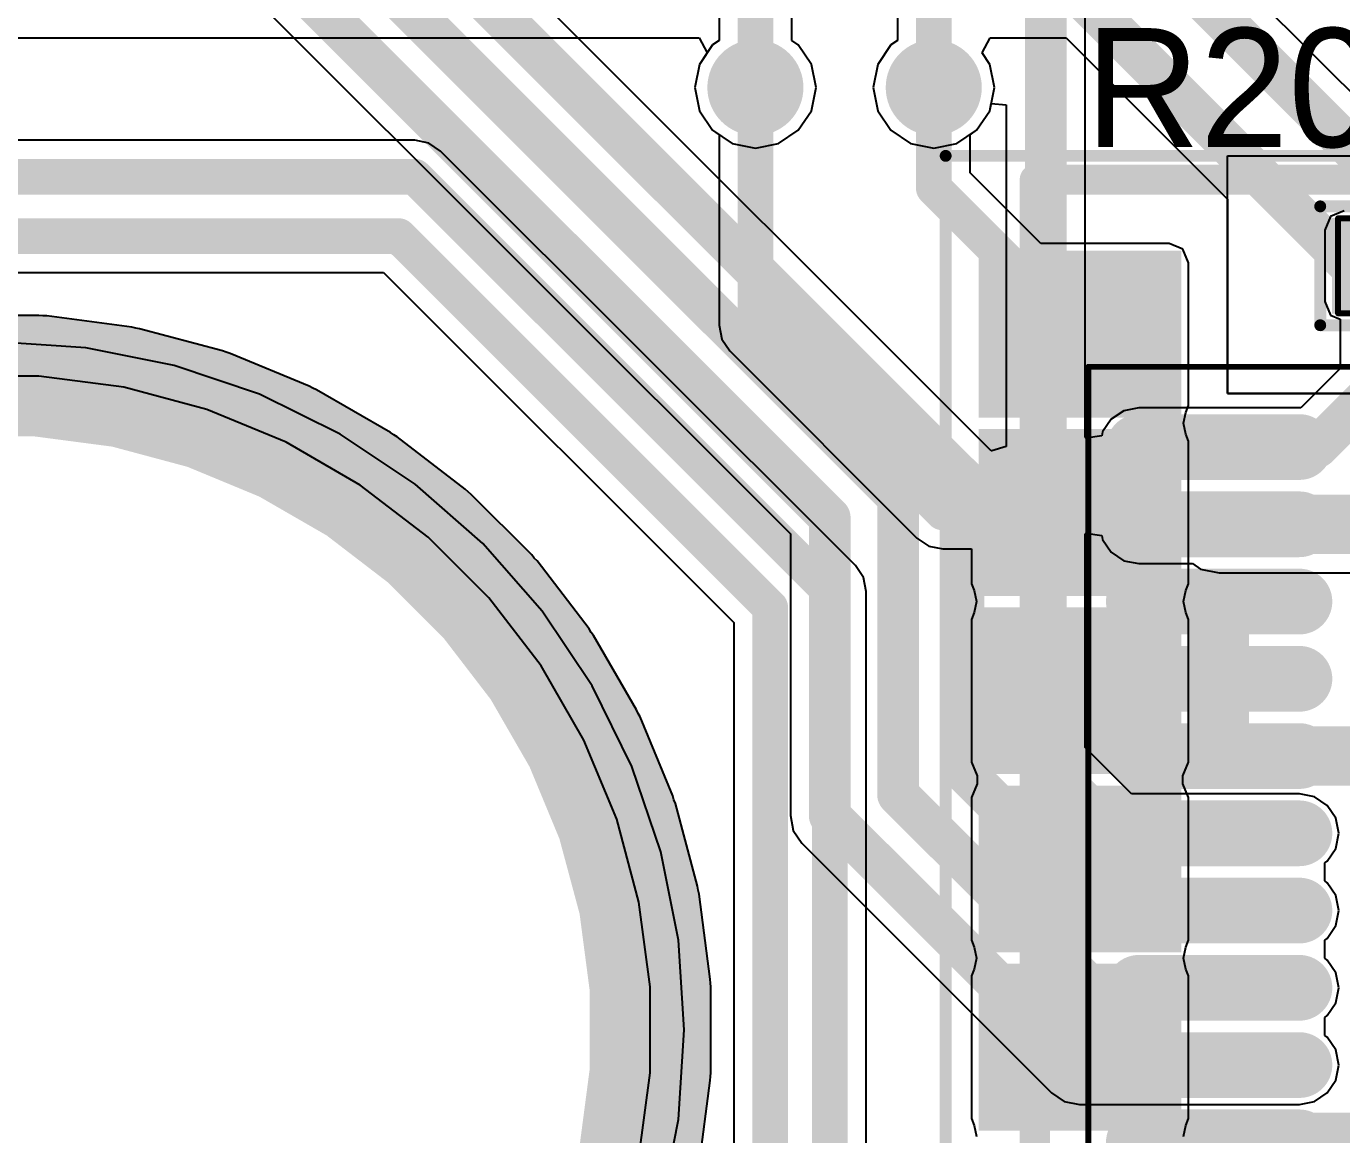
# Model space of a CAD drawing. Header units: millimetres. Extents: x 118 to 288, y 159 to 220.
# Drawn here: x 231.37 to 242.43, y 193.96 to 203.29 of the extents above; entities that cross this region are included whole.
import ezdxf

# ---------------------------------------------------------------- set-up
doc = ezdxf.new("R2010")
doc.units = ezdxf.units.MM
for name, color, linetype in [('BottomLayer', 5, 'Continuous'), ('BottomOverlay', 54, 'Continuous'), ('BottomPaste', 16, 'Continuous'), ('BottomSolder', 6, 'Continuous'), ('InternalPlane1', 76, 'Continuous'), ('InternalPlane2', 16, 'Continuous'), ('KeepOutLayer', 6, 'Continuous'), ('Mechanical1', 6, 'Continuous'), ('Mechanical15', 56, 'Continuous'), ('MultiLayer', 9, 'Continuous'), ('TopLayer', 1, 'Continuous'), ('TopOverlay', 2, 'Continuous'), ('TopPaste', 8, 'Continuous'), ('TopSolder', 216, 'Continuous'), ('ViaHoleLayer', 16, 'Continuous')]:
    doc.layers.add(name, color=color, linetype=linetype)

# ---------------------------------------------------------------- blocks, each defined once
blk = doc.blocks.new('0402__95')
at = {"layer": 'Mechanical15'}
for points, const_width in [([(-0.4, 0.85), (0.4, 0.85)], 0.05), ([(-0.4, 0.85), (-0.4, -0.85)], 0.05), ([(0.4, 0.85), (0.4, -0.85)], 0.05), ([(0, 0.25), (0, -0.25)], 0.1), ([(-0.25, 0), (0.25, 0)], 0.1), ([(-0.4, -0.85), (0.4, -0.85)], 0.05)]:
    blk.add_lwpolyline(points, dxfattribs=dict(at, const_width=const_width))
for points, const_width in [([(-0.412, 0.85, 1), (-0.387, 0.85, 1)], 0.025), ([(-0.412, 0.85, 1), (-0.387, 0.85, 1)], 0.025), ([(0.387, 0.85, 1), (0.412, 0.85, 1)], 0.025), ([(0.387, 0.85, 1), (0.412, 0.85, 1)], 0.025), ([(-0.025, 0.25, 1), (0.025, 0.25, 1)], 0.05), ([(-0.275, 0, 1), (-0.225, 0, 1)], 0.05), ([(0.225, 0, 1), (0.275, 0, 1)], 0.05), ([(-0.025, -0.25, 1), (0.025, -0.25, 1)], 0.05), ([(-0.412, -0.85, 1), (-0.387, -0.85, 1)], 0.025), ([(-0.412, -0.85, 1), (-0.387, -0.85, 1)], 0.025), ([(0.387, -0.85, 1), (0.412, -0.85, 1)], 0.025), ([(0.387, -0.85, 1), (0.412, -0.85, 1)], 0.025)]:
    blk.add_lwpolyline(points, format="xyb", close=True, dxfattribs=dict(at, const_width=const_width))
at = {"layer": 'TopLayer'}
for points in [[(0.3, 0.8), (-0.3, 0.8), (0.3, 0.2), (-0.3, 0.2)], [(0.3, -0.2), (-0.3, -0.2), (0.3, -0.8), (-0.3, -0.8)]]:
    blk.add_solid(points, dxfattribs=at)
at = {"layer": 'TopOverlay', "const_width": 0.1}
for points in [[(-0.5, 1), (-0.5, -1)], [(-0.5, 1), (0.5, 1)], [(0.5, 1), (0.5, -1)], [(-0.5, -1), (0.5, -1)]]:
    blk.add_lwpolyline(points, dxfattribs=at)
at = {"layer": 'TopOverlay', "const_width": 0.05}
for points in [[(-0.525, 1, 1), (-0.475, 1, 1)], [(-0.525, 1, 1), (-0.475, 1, 1)], [(0.475, 1, 1), (0.525, 1, 1)], [(0.475, 1, 1), (0.525, 1, 1)], [(-0.525, -1, 1), (-0.475, -1, 1)], [(-0.525, -1, 1), (-0.475, -1, 1)], [(0.475, -1, 1), (0.525, -1, 1)], [(0.475, -1, 1), (0.525, -1, 1)]]:
    blk.add_lwpolyline(points, format="xyb", close=True, dxfattribs=at)
at = {"layer": 'TopPaste'}
for points in [[(0.3, 0.8), (-0.3, 0.8), (0.3, 0.2), (-0.3, 0.2)], [(0.3, -0.2), (-0.3, -0.2), (0.3, -0.8), (-0.3, -0.8)]]:
    blk.add_solid(points, dxfattribs=at)
at = {"layer": 'TopSolder'}
for points in [[(0.402, 0.902), (-0.402, 0.902), (0.402, 0.098), (-0.402, 0.098)], [(0.402, -0.098), (-0.402, -0.098), (0.402, -0.902), (-0.402, -0.902)]]:
    blk.add_solid(points, dxfattribs=at)
blk = doc.blocks.new('HTSSOP28_103')
at = {"layer": 'Mechanical15'}
for points, const_width in [([(-3.95, 4.9), (3.95, 4.9)], 0.05), ([(-3.95, -4.9), (-3.95, 4.9)], 0.05), ([(3.95, -4.9), (3.95, 4.9)], 0.05), ([(0, -0.5), (0, 0.5)], 0.1), ([(-0.5, 0), (0.5, 0)], 0.1), ([(-3.95, -4.9), (3.95, -4.9)], 0.05)]:
    blk.add_lwpolyline(points, dxfattribs=dict(at, const_width=const_width))
for points, const_width in [([(-3.962, 4.9, 1), (-3.937, 4.9, 1)], 0.025), ([(-3.962, 4.9, 1), (-3.937, 4.9, 1)], 0.025), ([(3.938, 4.9, 1), (3.963, 4.9, 1)], 0.025), ([(3.938, 4.9, 1), (3.963, 4.9, 1)], 0.025), ([(-0.025, 0.5, 1), (0.025, 0.5, 1)], 0.05), ([(-0.525, 0, 1), (-0.475, 0, 1)], 0.05), ([(0.475, 0, 1), (0.525, 0, 1)], 0.05), ([(-0.025, -0.5, 1), (0.025, -0.5, 1)], 0.05), ([(-3.962, -4.9, 1), (-3.937, -4.9, 1)], 0.025), ([(-3.962, -4.9, 1), (-3.937, -4.9, 1)], 0.025), ([(3.938, -4.9, 1), (3.963, -4.9, 1)], 0.025), ([(3.938, -4.9, 1), (3.963, -4.9, 1)], 0.025)]:
    blk.add_lwpolyline(points, format="xyb", close=True, dxfattribs=dict(at, const_width=const_width))
at = {"layer": 'TopLayer', "const_width": 0.35}
for points in [[(-3.525, 4.225), (-2.175, 4.225)], [(3.525, 4.225), (2.175, 4.225)], [(-3.525, 3.575), (-2.175, 3.575)], [(3.525, 3.575), (2.175, 3.575)], [(-3.525, 2.925), (-2.175, 2.925)], [(3.525, 2.925), (2.175, 2.925)], [(-3.525, 2.275), (-2.175, 2.275)], [(3.525, 2.275), (2.175, 2.275)], [(-3.525, 1.625), (-2.175, 1.625)], [(3.525, 1.625), (2.175, 1.625)], [(-3.525, 0.975), (-2.175, 0.975)], [(3.525, 0.975), (2.175, 0.975)], [(-3.525, 0.325), (-2.175, 0.325)], [(3.525, 0.325), (2.175, 0.325)], [(-3.525, -0.325), (-2.175, -0.325)], [(3.525, -0.325), (2.175, -0.325)], [(-2.175, -0.975), (-3.525, -0.975)], [(3.525, -0.975), (2.175, -0.975)], [(-2.175, -1.625), (-3.525, -1.625)], [(3.525, -1.625), (2.175, -1.625)], [(-2.175, -2.275), (-3.525, -2.275)], [(3.525, -2.275), (2.175, -2.275)], [(-2.175, -2.925), (-3.525, -2.925)], [(3.525, -2.925), (2.175, -2.925)], [(-2.175, -3.575), (-3.525, -3.575)], [(3.525, -3.575), (2.175, -3.575)], [(-2.175, -4.225), (-3.525, -4.225)], [(3.525, -4.225), (2.175, -4.225)]]:
    blk.add_lwpolyline(points, dxfattribs=at)
at = {"layer": 'TopLayer', "const_width": 0.175}
for points in [[(-3.612, 4.225, 1), (-3.437, 4.225, 1)], [(-2.262, 4.225, 1), (-2.087, 4.225, 1)], [(2.088, 4.225, 1), (2.263, 4.225, 1)], [(3.438, 4.225, 1), (3.613, 4.225, 1)], [(-3.612, 3.575, 1), (-3.437, 3.575, 1)], [(-2.262, 3.575, 1), (-2.087, 3.575, 1)], [(2.088, 3.575, 1), (2.263, 3.575, 1)], [(3.438, 3.575, 1), (3.613, 3.575, 1)], [(-3.612, 2.925, 1), (-3.437, 2.925, 1)], [(-2.262, 2.925, 1), (-2.087, 2.925, 1)], [(2.088, 2.925, 1), (2.263, 2.925, 1)], [(3.438, 2.925, 1), (3.613, 2.925, 1)], [(-3.612, 2.275, 1), (-3.437, 2.275, 1)], [(-2.262, 2.275, 1), (-2.087, 2.275, 1)], [(2.088, 2.275, 1), (2.263, 2.275, 1)], [(3.438, 2.275, 1), (3.613, 2.275, 1)], [(-3.612, 1.625, 1), (-3.437, 1.625, 1)], [(-2.262, 1.625, 1), (-2.087, 1.625, 1)], [(2.088, 1.625, 1), (2.263, 1.625, 1)], [(3.438, 1.625, 1), (3.613, 1.625, 1)], [(-3.612, 0.975, 1), (-3.437, 0.975, 1)], [(-2.262, 0.975, 1), (-2.087, 0.975, 1)], [(2.088, 0.975, 1), (2.263, 0.975, 1)], [(3.438, 0.975, 1), (3.613, 0.975, 1)], [(-3.612, 0.325, 1), (-3.437, 0.325, 1)], [(-2.262, 0.325, 1), (-2.087, 0.325, 1)], [(2.088, 0.325, 1), (2.263, 0.325, 1)], [(3.438, 0.325, 1), (3.613, 0.325, 1)], [(-3.612, -0.325, 1), (-3.437, -0.325, 1)], [(-2.262, -0.325, 1), (-2.087, -0.325, 1)], [(2.088, -0.325, 1), (2.263, -0.325, 1)], [(3.438, -0.325, 1), (3.613, -0.325, 1)], [(-3.612, -0.975, 1), (-3.437, -0.975, 1)], [(-2.262, -0.975, 1), (-2.087, -0.975, 1)], [(2.088, -0.975, 1), (2.263, -0.975, 1)], [(3.438, -0.975, 1), (3.613, -0.975, 1)], [(-3.612, -1.625, 1), (-3.437, -1.625, 1)], [(-2.262, -1.625, 1), (-2.087, -1.625, 1)], [(2.088, -1.625, 1), (2.263, -1.625, 1)], [(3.438, -1.625, 1), (3.613, -1.625, 1)], [(-3.612, -2.275, 1), (-3.437, -2.275, 1)], [(-2.262, -2.275, 1), (-2.087, -2.275, 1)], [(2.088, -2.275, 1), (2.263, -2.275, 1)], [(3.438, -2.275, 1), (3.613, -2.275, 1)], [(-3.612, -2.925, 1), (-3.437, -2.925, 1)], [(-2.262, -2.925, 1), (-2.087, -2.925, 1)], [(2.088, -2.925, 1), (2.263, -2.925, 1)], [(3.438, -2.925, 1), (3.613, -2.925, 1)], [(-3.612, -3.575, 1), (-3.437, -3.575, 1)], [(-2.262, -3.575, 1), (-2.087, -3.575, 1)], [(2.088, -3.575, 1), (2.263, -3.575, 1)], [(3.438, -3.575, 1), (3.613, -3.575, 1)], [(-3.612, -4.225, 1), (-3.437, -4.225, 1)], [(-2.262, -4.225, 1), (-2.087, -4.225, 1)], [(2.088, -4.225, 1), (2.263, -4.225, 1)], [(3.438, -4.225, 1), (3.613, -4.225, 1)]]:
    blk.add_lwpolyline(points, format="xyb", close=True, dxfattribs=at)
at = {"layer": 'TopLayer'}
blk.add_solid([(-1.1, -2.75), (1.1, -2.75), (-1.1, 2.75), (1.1, 2.75)], dxfattribs=at)
at = {"layer": 'TopOverlay', "const_width": 0.2}
for points in [[(-1.6, 4.3), (-1.1, 4.8)], [(-1.6, 4.5), (-1.3, 4.8)], [(-1.6, 4.1), (-0.9, 4.8)], [(-1.6, 3.9), (-0.7, 4.8)], [(-1.6, -4.8), (-1.6, 4.8)], [(-1.6, 4.8), (1.6, 4.8)], [(1.6, -4.8), (1.6, 4.8)], [(-1.6, -4.8), (1.6, -4.8)]]:
    blk.add_lwpolyline(points, dxfattribs=at)
at = {"layer": 'TopOverlay', "const_width": 0.1}
for points in [[(-1.65, 4.8, 1), (-1.55, 4.8, 1)], [(-1.65, 4.8, 1), (-1.55, 4.8, 1)], [(-1.35, 4.8, 1), (-1.25, 4.8, 1)], [(-1.15, 4.8, 1), (-1.05, 4.8, 1)], [(-0.95, 4.8, 1), (-0.85, 4.8, 1)], [(-0.75, 4.8, 1), (-0.65, 4.8, 1)], [(1.55, 4.8, 1), (1.65, 4.8, 1)], [(1.55, 4.8, 1), (1.65, 4.8, 1)], [(-1.65, 4.5, 1), (-1.55, 4.5, 1)], [(-1.65, 4.3, 1), (-1.55, 4.3, 1)], [(-1.65, 4.1, 1), (-1.55, 4.1, 1)], [(-1.65, 3.9, 1), (-1.55, 3.9, 1)], [(-1.65, -4.8, 1), (-1.55, -4.8, 1)], [(-1.65, -4.8, 1), (-1.55, -4.8, 1)], [(1.55, -4.8, 1), (1.65, -4.8, 1)], [(1.55, -4.8, 1), (1.65, -4.8, 1)]]:
    blk.add_lwpolyline(points, format="xyb", close=True, dxfattribs=at)
at = {"layer": 'TopPaste', "const_width": 0.35}
for points in [[(-3.525, 4.225), (-2.175, 4.225)], [(3.525, 4.225), (2.175, 4.225)], [(-3.525, 3.575), (-2.175, 3.575)], [(3.525, 3.575), (2.175, 3.575)], [(-3.525, 2.925), (-2.175, 2.925)], [(3.525, 2.925), (2.175, 2.925)], [(-3.525, 2.275), (-2.175, 2.275)], [(3.525, 2.275), (2.175, 2.275)], [(-3.525, 1.625), (-2.175, 1.625)], [(3.525, 1.625), (2.175, 1.625)], [(-3.525, 0.975), (-2.175, 0.975)], [(3.525, 0.975), (2.175, 0.975)], [(-3.525, 0.325), (-2.175, 0.325)], [(3.525, 0.325), (2.175, 0.325)], [(-3.525, -0.325), (-2.175, -0.325)], [(3.525, -0.325), (2.175, -0.325)], [(-2.175, -0.975), (-3.525, -0.975)], [(3.525, -0.975), (2.175, -0.975)], [(-2.175, -1.625), (-3.525, -1.625)], [(3.525, -1.625), (2.175, -1.625)], [(-2.175, -2.275), (-3.525, -2.275)], [(3.525, -2.275), (2.175, -2.275)], [(-2.175, -2.925), (-3.525, -2.925)], [(3.525, -2.925), (2.175, -2.925)], [(-2.175, -3.575), (-3.525, -3.575)], [(3.525, -3.575), (2.175, -3.575)], [(-2.175, -4.225), (-3.525, -4.225)], [(3.525, -4.225), (2.175, -4.225)]]:
    blk.add_lwpolyline(points, dxfattribs=at)
at = {"layer": 'TopPaste', "const_width": 0.175}
for points in [[(-3.612, 4.225, 1), (-3.437, 4.225, 1)], [(-2.262, 4.225, 1), (-2.087, 4.225, 1)], [(2.088, 4.225, 1), (2.263, 4.225, 1)], [(3.438, 4.225, 1), (3.613, 4.225, 1)], [(-3.612, 3.575, 1), (-3.437, 3.575, 1)], [(-2.262, 3.575, 1), (-2.087, 3.575, 1)], [(2.088, 3.575, 1), (2.263, 3.575, 1)], [(3.438, 3.575, 1), (3.613, 3.575, 1)], [(-3.612, 2.925, 1), (-3.437, 2.925, 1)], [(-2.262, 2.925, 1), (-2.087, 2.925, 1)], [(2.088, 2.925, 1), (2.263, 2.925, 1)], [(3.438, 2.925, 1), (3.613, 2.925, 1)], [(-3.612, 2.275, 1), (-3.437, 2.275, 1)], [(-2.262, 2.275, 1), (-2.087, 2.275, 1)], [(2.088, 2.275, 1), (2.263, 2.275, 1)], [(3.438, 2.275, 1), (3.613, 2.275, 1)], [(-3.612, 1.625, 1), (-3.437, 1.625, 1)], [(-2.262, 1.625, 1), (-2.087, 1.625, 1)], [(2.088, 1.625, 1), (2.263, 1.625, 1)], [(3.438, 1.625, 1), (3.613, 1.625, 1)], [(-3.612, 0.975, 1), (-3.437, 0.975, 1)], [(-2.262, 0.975, 1), (-2.087, 0.975, 1)], [(2.088, 0.975, 1), (2.263, 0.975, 1)], [(3.438, 0.975, 1), (3.613, 0.975, 1)], [(-3.612, 0.325, 1), (-3.437, 0.325, 1)], [(-2.262, 0.325, 1), (-2.087, 0.325, 1)], [(2.088, 0.325, 1), (2.263, 0.325, 1)], [(3.438, 0.325, 1), (3.613, 0.325, 1)], [(-3.612, -0.325, 1), (-3.437, -0.325, 1)], [(-2.262, -0.325, 1), (-2.087, -0.325, 1)], [(2.088, -0.325, 1), (2.263, -0.325, 1)], [(3.438, -0.325, 1), (3.613, -0.325, 1)], [(-3.612, -0.975, 1), (-3.437, -0.975, 1)], [(-2.262, -0.975, 1), (-2.087, -0.975, 1)], [(2.088, -0.975, 1), (2.263, -0.975, 1)], [(3.438, -0.975, 1), (3.613, -0.975, 1)], [(-3.612, -1.625, 1), (-3.437, -1.625, 1)], [(-2.262, -1.625, 1), (-2.087, -1.625, 1)], [(2.088, -1.625, 1), (2.263, -1.625, 1)], [(3.438, -1.625, 1), (3.613, -1.625, 1)], [(-3.612, -2.275, 1), (-3.437, -2.275, 1)], [(-2.262, -2.275, 1), (-2.087, -2.275, 1)], [(2.088, -2.275, 1), (2.263, -2.275, 1)], [(3.438, -2.275, 1), (3.613, -2.275, 1)], [(-3.612, -2.925, 1), (-3.437, -2.925, 1)], [(-2.262, -2.925, 1), (-2.087, -2.925, 1)], [(2.088, -2.925, 1), (2.263, -2.925, 1)], [(3.438, -2.925, 1), (3.613, -2.925, 1)], [(-3.612, -3.575, 1), (-3.437, -3.575, 1)], [(-2.262, -3.575, 1), (-2.087, -3.575, 1)], [(2.088, -3.575, 1), (2.263, -3.575, 1)], [(3.438, -3.575, 1), (3.613, -3.575, 1)], [(-3.612, -4.225, 1), (-3.437, -4.225, 1)], [(-2.262, -4.225, 1), (-2.087, -4.225, 1)], [(2.088, -4.225, 1), (2.263, -4.225, 1)], [(3.438, -4.225, 1), (3.613, -4.225, 1)]]:
    blk.add_lwpolyline(points, format="xyb", close=True, dxfattribs=at)
at = {"layer": 'TopPaste'}
blk.add_solid([(-1.1, -2.75), (1.1, -2.75), (-1.1, 2.75), (1.1, 2.75)], dxfattribs=at)
at = {"layer": 'TopSolder', "const_width": 0.553}
for points in [[(-3.525, 4.225), (-2.175, 4.225)], [(3.525, 4.225), (2.175, 4.225)], [(-3.525, 3.575), (-2.175, 3.575)], [(3.525, 3.575), (2.175, 3.575)], [(-3.525, 2.925), (-2.175, 2.925)], [(3.525, 2.925), (2.175, 2.925)], [(-3.525, 2.275), (-2.175, 2.275)], [(3.525, 2.275), (2.175, 2.275)], [(-3.525, 1.625), (-2.175, 1.625)], [(3.525, 1.625), (2.175, 1.625)], [(-3.525, 0.975), (-2.175, 0.975)], [(3.525, 0.975), (2.175, 0.975)], [(-3.525, 0.325), (-2.175, 0.325)], [(3.525, 0.325), (2.175, 0.325)], [(-3.525, -0.325), (-2.175, -0.325)], [(3.525, -0.325), (2.175, -0.325)], [(-2.175, -0.975), (-3.525, -0.975)], [(3.525, -0.975), (2.175, -0.975)], [(-2.175, -1.625), (-3.525, -1.625)], [(3.525, -1.625), (2.175, -1.625)], [(-2.175, -2.275), (-3.525, -2.275)], [(3.525, -2.275), (2.175, -2.275)], [(-2.175, -2.925), (-3.525, -2.925)], [(3.525, -2.925), (2.175, -2.925)], [(-2.175, -3.575), (-3.525, -3.575)], [(3.525, -3.575), (2.175, -3.575)], [(-2.175, -4.225), (-3.525, -4.225)], [(3.525, -4.225), (2.175, -4.225)]]:
    blk.add_lwpolyline(points, dxfattribs=at)
at = {"layer": 'TopSolder', "const_width": 0.277}
for points in [[(-3.663, 4.225, 1), (-3.387, 4.225, 1)], [(-2.313, 4.225, 1), (-2.037, 4.225, 1)], [(2.037, 4.225, 1), (2.313, 4.225, 1)], [(3.387, 4.225, 1), (3.663, 4.225, 1)], [(-3.663, 3.575, 1), (-3.387, 3.575, 1)], [(-2.313, 3.575, 1), (-2.037, 3.575, 1)], [(2.037, 3.575, 1), (2.313, 3.575, 1)], [(3.387, 3.575, 1), (3.663, 3.575, 1)], [(-3.663, 2.925, 1), (-3.387, 2.925, 1)], [(-2.313, 2.925, 1), (-2.037, 2.925, 1)], [(2.037, 2.925, 1), (2.313, 2.925, 1)], [(3.387, 2.925, 1), (3.663, 2.925, 1)], [(-3.663, 2.275, 1), (-3.387, 2.275, 1)], [(-2.313, 2.275, 1), (-2.037, 2.275, 1)], [(2.037, 2.275, 1), (2.313, 2.275, 1)], [(3.387, 2.275, 1), (3.663, 2.275, 1)], [(-3.663, 1.625, 1), (-3.387, 1.625, 1)], [(-2.313, 1.625, 1), (-2.037, 1.625, 1)], [(2.037, 1.625, 1), (2.313, 1.625, 1)], [(3.387, 1.625, 1), (3.663, 1.625, 1)], [(-3.663, 0.975, 1), (-3.387, 0.975, 1)], [(-2.313, 0.975, 1), (-2.037, 0.975, 1)], [(2.037, 0.975, 1), (2.313, 0.975, 1)], [(3.387, 0.975, 1), (3.663, 0.975, 1)], [(-3.663, 0.325, 1), (-3.387, 0.325, 1)], [(-2.313, 0.325, 1), (-2.037, 0.325, 1)], [(2.037, 0.325, 1), (2.313, 0.325, 1)], [(3.387, 0.325, 1), (3.663, 0.325, 1)], [(-3.663, -0.325, 1), (-3.387, -0.325, 1)], [(-2.313, -0.325, 1), (-2.037, -0.325, 1)], [(2.037, -0.325, 1), (2.313, -0.325, 1)], [(3.387, -0.325, 1), (3.663, -0.325, 1)], [(-3.663, -0.975, 1), (-3.387, -0.975, 1)], [(-2.313, -0.975, 1), (-2.037, -0.975, 1)], [(2.037, -0.975, 1), (2.313, -0.975, 1)], [(3.387, -0.975, 1), (3.663, -0.975, 1)], [(-3.663, -1.625, 1), (-3.387, -1.625, 1)], [(-2.313, -1.625, 1), (-2.037, -1.625, 1)], [(2.037, -1.625, 1), (2.313, -1.625, 1)], [(3.387, -1.625, 1), (3.663, -1.625, 1)], [(-3.663, -2.275, 1), (-3.387, -2.275, 1)], [(-2.313, -2.275, 1), (-2.037, -2.275, 1)], [(2.037, -2.275, 1), (2.313, -2.275, 1)], [(3.387, -2.275, 1), (3.663, -2.275, 1)], [(-3.663, -2.925, 1), (-3.387, -2.925, 1)], [(-2.313, -2.925, 1), (-2.037, -2.925, 1)], [(2.037, -2.925, 1), (2.313, -2.925, 1)], [(3.387, -2.925, 1), (3.663, -2.925, 1)], [(-3.663, -3.575, 1), (-3.387, -3.575, 1)], [(-2.313, -3.575, 1), (-2.037, -3.575, 1)], [(2.037, -3.575, 1), (2.313, -3.575, 1)], [(3.387, -3.575, 1), (3.663, -3.575, 1)], [(-3.663, -4.225, 1), (-3.387, -4.225, 1)], [(-2.313, -4.225, 1), (-2.037, -4.225, 1)], [(2.037, -4.225, 1), (2.313, -4.225, 1)], [(3.387, -4.225, 1), (3.663, -4.225, 1)]]:
    blk.add_lwpolyline(points, format="xyb", close=True, dxfattribs=at)
at = {"layer": 'TopSolder'}
blk.add_solid([(-1.202, -2.852), (1.202, -2.852), (-1.202, 2.852), (1.202, 2.852)], dxfattribs=at)
blk = doc.blocks.new('SPBT2632C2A_B_124')
at = {"layer": 'BottomLayer'}
for p, q in [((-6, -5.13), (-6, 0.87)), ((-4, 0.87), (-4, -5.13)), ((-4, -5.13), (-6, -5.13))]:
    blk.add_line(p, q, dxfattribs=at)
for points in [[(-5.1, -7.12), (-3.9, -7.12), (-5.1, -5.62), (-3.9, -5.62)], [(-3.6, -7.12), (-2.4, -7.12), (-3.6, -5.62), (-2.4, -5.62)], [(-2.1, -7.12), (-0.9, -7.12), (-2.1, -5.62), (-0.9, -5.62)], [(-0.6, -7.12), (0.6, -7.12), (-0.6, -5.62), (0.6, -5.62)], [(0.9, -7.12), (2.1, -7.12), (0.9, -5.62), (2.1, -5.62)]]:
    blk.add_solid(points, dxfattribs=at)
at = {"layer": 'BottomOverlay', "const_width": 0.254}
for points in [[(-5.8, -6.75), (-5.8, 6.75)], [(-5.8, -6.75), (-5.8, -6.75)], [(5.8, -6.75), (-5.8, -6.75)]]:
    blk.add_lwpolyline(points, dxfattribs=at)
at = {"layer": 'BottomOverlay', "const_width": 0.127}
blk.add_lwpolyline([(-5.864, -6.75, 1), (-5.737, -6.75, 1)], format="xyb", close=True, dxfattribs=at)
blk.add_lwpolyline([(-5.864, -6.75, 1), (-5.737, -6.75, 1)], format="xyb", close=True, dxfattribs=at)
blk.add_lwpolyline([(-5.864, -6.75, 1), (-5.737, -6.75, 1)], format="xyb", close=True, dxfattribs=at)
blk.add_lwpolyline([(-5.864, -6.75, 1), (-5.737, -6.75, 1)], format="xyb", close=True, dxfattribs=at)
at = {"layer": 'BottomPaste'}
for points in [[(-5.1, -7.12), (-3.9, -7.12), (-5.1, -5.62), (-3.9, -5.62)], [(-3.6, -7.12), (-2.4, -7.12), (-3.6, -5.62), (-2.4, -5.62)], [(-2.1, -7.12), (-0.9, -7.12), (-2.1, -5.62), (-0.9, -5.62)], [(-0.6, -7.12), (0.6, -7.12), (-0.6, -5.62), (0.6, -5.62)], [(0.9, -7.12), (2.1, -7.12), (0.9, -5.62), (2.1, -5.62)]]:
    blk.add_solid(points, dxfattribs=at)
at = {"layer": 'BottomSolder'}
for points in [[(-5.202, -7.222), (-3.798, -7.222), (-5.202, -5.518), (-3.798, -5.518)], [(-3.702, -7.222), (-2.298, -7.222), (-3.702, -5.518), (-2.298, -5.518)], [(-2.202, -7.222), (-0.798, -7.222), (-2.202, -5.518), (-0.798, -5.518)], [(-0.702, -7.222), (0.702, -7.222), (-0.702, -5.518), (0.702, -5.518)], [(0.798, -7.222), (2.202, -7.222), (0.798, -5.518), (2.202, -5.518)]]:
    blk.add_solid(points, dxfattribs=at)
at = {"layer": 'Mechanical15', "const_width": 0.1}
for points in [[(-6, -7.5), (-6, 7.5)], [(6, -7.5), (-6, -7.5)]]:
    blk.add_lwpolyline(points, dxfattribs=at)
at = {"layer": 'Mechanical15', "const_width": 0.05}
blk.add_lwpolyline([(-6.025, -7.5, 1), (-5.975, -7.5, 1)], format="xyb", close=True, dxfattribs=at)
blk.add_lwpolyline([(-6.025, -7.5, 1), (-5.975, -7.5, 1)], format="xyb", close=True, dxfattribs=at)

msp = doc.modelspace()

# ---------------------------------------------------------------- linework, layer by layer
at = {"layer": 'BottomLayer'}
for p, q in [((243.044, 202.2), (240.984, 204.259)), ((218.75, 203.194), (237.026, 203.194)), ((237.026, 203.194), (237.094, 203.067)), ((239.406, 203.067), (239.474, 203.194)), ((239.474, 203.194), (240.113, 203.194)), ((240.113, 203.194), (241.47, 201.836)), ((237.094, 203.067), (237.029, 202.97)), ((239.471, 202.97), (239.406, 203.067)), ((237.029, 202.97), (236.99, 202.775)), ((239.51, 202.775), (239.471, 202.97)), ((236.99, 202.775), (237.029, 202.58)), ((239.471, 202.58), (239.51, 202.775)), ((237.029, 202.58), (237.14, 202.415)), ((239.36, 202.415), (239.471, 202.58)), ((234.636, 202.331), (227.5, 202.331)), ((234.753, 202.308), (234.636, 202.331)), ((234.636, 202.331), (234.636, 202.331)), ((237.14, 202.415), (237.194, 202.378)), ((237.194, 202.378), (237.194, 200.775)), ((239.306, 202.378), (239.36, 202.415)), ((239.306, 202.057), (239.306, 202.378)), ((234.853, 202.241), (234.753, 202.308)), ((238.341, 198.753), (234.853, 202.241)), ((239.9, 201.462), (239.306, 202.057)), ((241.47, 201.836), (241.47, 200.2)), ((240.98, 201.462), (239.9, 201.462)), ((241.095, 201.415), (240.98, 201.462)), ((241.142, 201.3), (241.095, 201.415)), ((227.877, 201.219), (234.373, 201.219)), ((234.373, 201.219), (237.319, 198.273)), ((241.142, 200.1), (241.142, 201.3)), ((237.194, 200.775), (237.194, 200.775)), ((237.194, 200.775), (237.217, 200.658)), ((231.87, 200.585), (231.115, 200.634)), ((232.613, 200.437), (231.87, 200.585)), ((237.217, 200.658), (237.284, 200.559)), ((237.284, 200.559), (238.859, 198.984)), ((233.33, 200.194), (232.613, 200.437)), ((234.009, 199.859), (233.33, 200.194)), ((241.47, 200.2), (243.106, 200.2)), ((241.101, 199.95), (241.119, 200.042)), ((241.119, 200.042), (241.142, 200.1)), ((241.119, 199.858), (241.101, 199.95)), ((234.638, 199.438), (234.009, 199.859)), ((241.142, 199.8), (241.119, 199.858)), ((241.142, 198.6), (241.142, 199.8)), ((235.207, 198.939), (234.638, 199.438)), ((235.706, 198.37), (235.207, 198.939)), ((238.859, 198.984), (238.958, 198.917)), ((238.958, 198.917), (239.075, 198.894)), ((239.075, 198.894), (239.075, 198.894)), ((239.075, 198.894), (239.318, 198.894)), ((239.318, 198.894), (239.318, 198.6)), ((238.408, 198.653), (238.341, 198.753)), ((238.341, 198.753), (238.341, 198.753)), ((238.431, 198.536), (238.408, 198.653)), ((239.318, 198.6), (239.341, 198.542)), ((241.119, 198.542), (241.142, 198.6)), ((238.431, 193.116), (238.431, 198.536)), ((239.341, 198.542), (239.359, 198.45)), ((239.359, 198.45), (239.341, 198.358)), ((241.101, 198.45), (241.119, 198.542)), ((241.119, 198.358), (241.101, 198.45)), ((236.127, 197.74), (235.706, 198.37)), ((239.341, 198.358), (239.318, 198.3)), ((241.142, 198.3), (241.119, 198.358)), ((237.319, 198.273), (237.319, 191.864)), ((239.318, 198.3), (239.318, 197.1)), ((241.142, 197.1), (241.142, 198.3)), ((236.462, 197.061), (236.127, 197.74)), ((236.705, 196.345), (236.462, 197.061)), ((239.318, 197.1), (239.365, 196.985)), ((241.095, 196.985), (241.142, 197.1)), ((239.365, 196.915), (239.318, 196.8)), ((239.365, 196.985), (239.365, 196.915)), ((241.095, 196.915), (241.095, 196.985)), ((241.142, 196.8), (241.095, 196.915)), ((239.318, 196.8), (239.318, 195.6)), ((241.142, 195.6), (241.142, 196.8)), ((236.853, 195.602), (236.705, 196.345)), ((236.902, 194.847), (236.853, 195.602)), ((239.318, 195.6), (239.341, 195.542)), ((241.119, 195.542), (241.142, 195.6)), ((239.341, 195.542), (239.359, 195.45)), ((241.101, 195.45), (241.119, 195.542)), ((239.341, 195.358), (239.318, 195.3)), ((239.359, 195.45), (239.341, 195.358)), ((241.119, 195.358), (241.101, 195.45)), ((241.142, 195.3), (241.119, 195.358)), ((239.318, 195.3), (239.318, 194.1)), ((241.142, 194.1), (241.142, 195.3)), ((236.853, 194.091), (236.902, 194.847)), ((236.705, 193.349), (236.853, 194.091)), ((239.318, 194.1), (239.341, 194.042)), ((239.341, 194.042), (239.359, 193.95)), ((241.101, 193.95), (241.119, 194.042)), ((241.119, 194.042), (241.142, 194.1))]:
    msp.add_line(p, q, dxfattribs=at)
for points, const_width in [([(240.75, 204.025), (245.5, 199.275)], 0.35), ([(240.25, 203.525), (245.175, 198.6)], 0.35), ([(237.5, 200.775), (237.5, 202.775)], 0.3), ([(239, 201.93), (239, 202.775)], 0.3), ([(227.5, 202.025), (234.636, 202.025)], 0.3), ([(234.636, 202.025), (238.125, 198.536)], 0.3), ([(239, 201.93), (240.23, 200.7)], 0.3), ([(227.75, 201.525), (234.5, 201.525)], 0.3), ([(234.5, 201.525), (237.625, 198.4)], 0.3), ([(237.5, 200.775), (239.075, 199.2)], 0.3), ([(239.075, 199.2), (240.23, 199.2)], 0.3), ([(238.125, 192), (238.125, 198.536)], 0.3), ([(237.625, 191.864), (237.625, 198.4)], 0.3)]:
    msp.add_lwpolyline(points, dxfattribs=dict(at, const_width=const_width))
for points, const_width in [([(237.325, 202.775, 1), (237.675, 202.775, 1)], 0.35), ([(238.825, 202.775, 1), (239.175, 202.775, 1)], 0.35), ([(237.425, 202.775, 1), (237.575, 202.775, 1)], 0.15), ([(238.925, 202.775, 1), (239.075, 202.775, 1)], 0.15), ([(234.561, 202.025, 1), (234.711, 202.025, 1)], 0.15), ([(234.561, 202.025, 1), (234.711, 202.025, 1)], 0.15), ([(238.925, 201.93, 1), (239.075, 201.93, 1)], 0.15), ([(238.925, 201.93, 1), (239.075, 201.93, 1)], 0.15), ([(234.425, 201.525, 1), (234.575, 201.525, 1)], 0.15), ([(234.425, 201.525, 1), (234.575, 201.525, 1)], 0.15), ([(237.425, 200.775, 1), (237.575, 200.775, 1)], 0.15), ([(237.425, 200.775, 1), (237.575, 200.775, 1)], 0.15), ([(240.155, 200.7, 1), (240.305, 200.7, 1)], 0.15), ([(239, 199.2, 1), (239.15, 199.2, 1)], 0.15), ([(239, 199.2, 1), (239.15, 199.2, 1)], 0.15), ([(240.155, 199.2, 1), (240.305, 199.2, 1)], 0.15), ([(238.05, 198.536, 1), (238.2, 198.536, 1)], 0.15), ([(238.05, 198.536, 1), (238.2, 198.536, 1)], 0.15), ([(237.55, 198.4, 1), (237.7, 198.4, 1)], 0.15), ([(237.55, 198.4, 1), (237.7, 198.4, 1)], 0.15)]:
    msp.add_lwpolyline(points, format="xyb", close=True, dxfattribs=dict(at, const_width=const_width))
at = {"layer": 'InternalPlane1'}
for p, q in [((231.475, 200.857), (230.754, 200.857)), ((231.509, 200.854), (231.475, 200.857)), ((231.542, 200.853), (231.509, 200.854)), ((232.257, 200.759), (231.542, 200.853)), ((232.289, 200.751), (232.257, 200.759)), ((232.322, 200.746), (232.289, 200.751)), ((233.019, 200.559), (232.322, 200.746)), ((233.05, 200.547), (233.019, 200.559)), ((233.082, 200.538), (233.05, 200.547)), ((233.748, 200.262), (233.082, 200.538)), ((233.777, 200.246), (233.748, 200.262)), ((233.808, 200.232), (233.777, 200.246)), ((234.432, 199.872), (233.808, 200.232)), ((234.459, 199.852), (234.432, 199.872)), ((234.488, 199.835), (234.459, 199.852)), ((235.06, 199.396), (234.488, 199.835)), ((235.084, 199.373), (235.06, 199.396)), ((235.11, 199.352), (235.084, 199.373)), ((235.62, 198.842), (235.11, 199.352)), ((235.641, 198.816), (235.62, 198.842)), ((235.664, 198.792), (235.641, 198.816)), ((236.103, 198.22), (235.664, 198.792)), ((236.12, 198.191), (236.103, 198.22)), ((236.14, 198.164), (236.12, 198.191)), ((236.5, 197.54), (236.14, 198.164)), ((236.514, 197.509), (236.5, 197.54)), ((236.53, 197.48), (236.514, 197.509)), ((236.806, 196.814), (236.53, 197.48)), ((236.815, 196.782), (236.806, 196.814)), ((236.827, 196.751), (236.815, 196.782)), ((237.014, 196.054), (236.827, 196.751)), ((237.019, 196.021), (237.014, 196.054)), ((237.027, 195.989), (237.019, 196.021)), ((237.121, 195.274), (237.027, 195.989)), ((237.122, 195.24), (237.121, 195.274)), ((237.125, 195.207), (237.122, 195.24)), ((237.125, 194.847), (237.125, 195.207)), ((237.125, 194.486), (237.125, 194.847)), ((237.122, 194.453), (237.125, 194.486)), ((237.027, 193.705), (237.121, 194.42)), ((237.121, 194.42), (237.122, 194.453))]:
    msp.add_line(p, q, dxfattribs=at)
for points, const_width in [([(237.298, 202.775, 1), (237.702, 202.775, 1)], 0.404), ([(238.798, 202.775, 1), (239.202, 202.775, 1)], 0.404), ([(231.221, 200.347, 1), (231.729, 200.347, 1)], 0.508), ([(231.221, 200.347, 1), (231.729, 200.347, 1)], 0.508), ([(231.936, 200.253, 1), (232.444, 200.253, 1)], 0.508), ([(231.936, 200.253, 1), (232.444, 200.253, 1)], 0.508), ([(232.633, 200.066, 1), (233.141, 200.066, 1)], 0.508), ([(232.633, 200.066, 1), (233.141, 200.066, 1)], 0.508), ([(233.299, 199.79, 1), (233.807, 199.79, 1)], 0.508), ([(233.299, 199.79, 1), (233.807, 199.79, 1)], 0.508), ([(233.923, 199.43, 1), (234.431, 199.43, 1)], 0.508), ([(233.923, 199.43, 1), (234.431, 199.43, 1)], 0.508), ([(234.495, 198.991, 1), (235.003, 198.991, 1)], 0.508), ([(234.495, 198.991, 1), (235.003, 198.991, 1)], 0.508), ([(235.005, 198.481, 1), (235.513, 198.481, 1)], 0.508), ([(235.005, 198.481, 1), (235.513, 198.481, 1)], 0.508), ([(235.444, 197.909, 1), (235.952, 197.909, 1)], 0.508), ([(235.444, 197.909, 1), (235.952, 197.909, 1)], 0.508), ([(235.804, 197.284, 1), (236.312, 197.284, 1)], 0.508), ([(235.804, 197.284, 1), (236.312, 197.284, 1)], 0.508), ([(236.08, 196.618, 1), (236.588, 196.618, 1)], 0.508), ([(236.08, 196.618, 1), (236.588, 196.618, 1)], 0.508), ([(236.267, 195.922, 1), (236.775, 195.922, 1)], 0.508), ([(236.267, 195.922, 1), (236.775, 195.922, 1)], 0.508), ([(236.361, 195.207, 1), (236.869, 195.207, 1)], 0.508), ([(236.361, 195.207, 1), (236.869, 195.207, 1)], 0.508), ([(236.361, 194.847, 1), (236.869, 194.847, 1)], 0.508), ([(236.361, 194.847, 1), (236.869, 194.847, 1)], 0.508), ([(236.361, 194.486, 1), (236.869, 194.486, 1)], 0.508), ([(236.361, 194.486, 1), (236.869, 194.486, 1)], 0.508), ([(236.267, 193.771, 1), (236.775, 193.771, 1)], 0.508), ([(236.267, 193.771, 1), (236.775, 193.771, 1)], 0.508)]:
    msp.add_lwpolyline(points, format="xyb", close=True, dxfattribs=dict(at, const_width=const_width))
at = {"layer": 'InternalPlane1', "const_width": 1.016}
for points in [[(230.754, 200.347), (231.475, 200.347)], [(231.475, 200.347), (232.19, 200.253)], [(232.19, 200.253), (232.887, 200.066)], [(232.887, 200.066), (233.553, 199.79)], [(233.553, 199.79), (234.177, 199.43)], [(234.177, 199.43), (234.749, 198.991)], [(234.749, 198.991), (235.259, 198.481)], [(235.259, 198.481), (235.698, 197.909)], [(235.698, 197.909), (236.058, 197.284)], [(236.058, 197.284), (236.334, 196.618)], [(236.334, 196.618), (236.521, 195.922)], [(236.521, 195.922), (236.615, 195.207)], [(236.615, 194.847), (236.615, 195.207)], [(236.615, 194.486), (236.615, 194.847)], [(236.521, 193.771), (236.615, 194.486)], [(236.334, 193.075), (236.521, 193.771)]]:
    msp.add_lwpolyline(points, dxfattribs=at)
at = {"layer": 'InternalPlane2'}
for p, q in [((231.475, 200.857), (230.754, 200.857)), ((231.509, 200.854), (231.475, 200.857)), ((231.542, 200.853), (231.509, 200.854)), ((232.257, 200.759), (231.542, 200.853)), ((232.289, 200.751), (232.257, 200.759)), ((232.322, 200.746), (232.289, 200.751)), ((233.019, 200.559), (232.322, 200.746)), ((233.05, 200.547), (233.019, 200.559)), ((233.082, 200.538), (233.05, 200.547)), ((233.748, 200.262), (233.082, 200.538)), ((233.777, 200.246), (233.748, 200.262)), ((233.808, 200.232), (233.777, 200.246)), ((234.432, 199.872), (233.808, 200.232)), ((234.459, 199.852), (234.432, 199.872)), ((234.488, 199.835), (234.459, 199.852)), ((235.06, 199.396), (234.488, 199.835)), ((235.084, 199.373), (235.06, 199.396)), ((235.11, 199.352), (235.084, 199.373)), ((235.62, 198.842), (235.11, 199.352)), ((235.641, 198.816), (235.62, 198.842)), ((235.664, 198.792), (235.641, 198.816)), ((236.103, 198.22), (235.664, 198.792)), ((236.12, 198.191), (236.103, 198.22)), ((236.14, 198.164), (236.12, 198.191)), ((236.5, 197.54), (236.14, 198.164)), ((236.514, 197.509), (236.5, 197.54)), ((236.53, 197.48), (236.514, 197.509)), ((236.806, 196.814), (236.53, 197.48)), ((236.815, 196.782), (236.806, 196.814)), ((236.827, 196.751), (236.815, 196.782)), ((237.014, 196.054), (236.827, 196.751)), ((237.019, 196.021), (237.014, 196.054)), ((237.027, 195.989), (237.019, 196.021)), ((237.121, 195.274), (237.027, 195.989)), ((237.122, 195.24), (237.121, 195.274)), ((237.125, 195.207), (237.122, 195.24)), ((237.125, 194.847), (237.125, 195.207)), ((237.125, 194.486), (237.125, 194.847)), ((237.122, 194.453), (237.125, 194.486)), ((237.027, 193.705), (237.121, 194.42)), ((237.121, 194.42), (237.122, 194.453))]:
    msp.add_line(p, q, dxfattribs=at)
for points, const_width in [([(237.298, 202.775, 1), (237.702, 202.775, 1)], 0.404), ([(238.798, 202.775, 1), (239.202, 202.775, 1)], 0.404), ([(231.221, 200.347, 1), (231.729, 200.347, 1)], 0.508), ([(231.221, 200.347, 1), (231.729, 200.347, 1)], 0.508), ([(231.936, 200.253, 1), (232.444, 200.253, 1)], 0.508), ([(231.936, 200.253, 1), (232.444, 200.253, 1)], 0.508), ([(232.633, 200.066, 1), (233.141, 200.066, 1)], 0.508), ([(232.633, 200.066, 1), (233.141, 200.066, 1)], 0.508), ([(233.299, 199.79, 1), (233.807, 199.79, 1)], 0.508), ([(233.299, 199.79, 1), (233.807, 199.79, 1)], 0.508), ([(233.923, 199.43, 1), (234.431, 199.43, 1)], 0.508), ([(233.923, 199.43, 1), (234.431, 199.43, 1)], 0.508), ([(234.495, 198.991, 1), (235.003, 198.991, 1)], 0.508), ([(234.495, 198.991, 1), (235.003, 198.991, 1)], 0.508), ([(235.005, 198.481, 1), (235.513, 198.481, 1)], 0.508), ([(235.005, 198.481, 1), (235.513, 198.481, 1)], 0.508), ([(235.444, 197.909, 1), (235.952, 197.909, 1)], 0.508), ([(235.444, 197.909, 1), (235.952, 197.909, 1)], 0.508), ([(235.804, 197.284, 1), (236.312, 197.284, 1)], 0.508), ([(235.804, 197.284, 1), (236.312, 197.284, 1)], 0.508), ([(236.08, 196.618, 1), (236.588, 196.618, 1)], 0.508), ([(236.08, 196.618, 1), (236.588, 196.618, 1)], 0.508), ([(236.267, 195.922, 1), (236.775, 195.922, 1)], 0.508), ([(236.267, 195.922, 1), (236.775, 195.922, 1)], 0.508), ([(236.361, 195.207, 1), (236.869, 195.207, 1)], 0.508), ([(236.361, 195.207, 1), (236.869, 195.207, 1)], 0.508), ([(236.361, 194.847, 1), (236.869, 194.847, 1)], 0.508), ([(236.361, 194.847, 1), (236.869, 194.847, 1)], 0.508), ([(236.361, 194.486, 1), (236.869, 194.486, 1)], 0.508), ([(236.361, 194.486, 1), (236.869, 194.486, 1)], 0.508), ([(236.267, 193.771, 1), (236.775, 193.771, 1)], 0.508), ([(236.267, 193.771, 1), (236.775, 193.771, 1)], 0.508)]:
    msp.add_lwpolyline(points, format="xyb", close=True, dxfattribs=dict(at, const_width=const_width))
at = {"layer": 'InternalPlane2', "const_width": 1.016}
for points in [[(230.754, 200.347), (231.475, 200.347)], [(231.475, 200.347), (232.19, 200.253)], [(232.19, 200.253), (232.887, 200.066)], [(232.887, 200.066), (233.553, 199.79)], [(233.553, 199.79), (234.177, 199.43)], [(234.177, 199.43), (234.749, 198.991)], [(234.749, 198.991), (235.259, 198.481)], [(235.259, 198.481), (235.698, 197.909)], [(235.698, 197.909), (236.058, 197.284)], [(236.058, 197.284), (236.334, 196.618)], [(236.334, 196.618), (236.521, 195.922)], [(236.521, 195.922), (236.615, 195.207)], [(236.615, 194.847), (236.615, 195.207)], [(236.615, 194.486), (236.615, 194.847)], [(236.521, 193.771), (236.615, 194.486)], [(236.334, 193.075), (236.521, 193.771)]]:
    msp.add_lwpolyline(points, dxfattribs=at)
at = {"layer": 'KeepOutLayer'}
for points, const_width in [([(236.615, 194.847, 1), (225.615, 194.847, 1)], 0.25), ([(236.552, 194.847, 1), (236.677, 194.847, 1)], 0.125)]:
    msp.add_lwpolyline(points, format="xyb", close=True, dxfattribs=dict(at, const_width=const_width))
at = {"layer": 'Mechanical1'}
for points, const_width in [([(236.615, 194.847, 1), (225.615, 194.847, 1)], 0.25), ([(236.552, 194.847, 1), (236.677, 194.847, 1)], 0.125)]:
    msp.add_lwpolyline(points, format="xyb", close=True, dxfattribs=dict(at, const_width=const_width))
at = {"layer": 'MultiLayer'}
for p, q in [((231.475, 200.347), (231.115, 200.347)), ((232.19, 200.253), (231.475, 200.347)), ((232.887, 200.066), (232.19, 200.253)), ((233.553, 199.79), (232.887, 200.066)), ((234.177, 199.43), (233.553, 199.79)), ((234.749, 198.991), (234.177, 199.43)), ((235.259, 198.481), (234.749, 198.991)), ((235.698, 197.909), (235.259, 198.481)), ((236.058, 197.284), (235.698, 197.909)), ((236.334, 196.618), (236.058, 197.284)), ((236.521, 195.922), (236.334, 196.618)), ((236.615, 195.207), (236.521, 195.922)), ((236.615, 194.847), (236.615, 195.207)), ((236.615, 194.486), (236.615, 194.847)), ((236.521, 193.771), (236.615, 194.486))]:
    msp.add_line(p, q, dxfattribs=at)
at = {"layer": 'MultiLayer', "const_width": 0.35}
for points in [[(237.325, 202.775, 1), (237.675, 202.775, 1)], [(238.825, 202.775, 1), (239.175, 202.775, 1)]]:
    msp.add_lwpolyline(points, format="xyb", close=True, dxfattribs=at)
at = {"layer": 'TopLayer'}
for p, q in [((225.869, 210.944), (237.794, 199.019)), ((239.483, 199.717), (230.36, 208.841)), ((240.273, 199.833), (240.273, 205.477)), ((237.194, 205.128), (237.194, 203.172)), ((237.806, 203.172), (237.806, 205.128)), ((238.694, 204.378), (238.694, 203.172)), ((237.14, 203.135), (237.029, 202.97)), ((237.194, 203.172), (237.14, 203.135)), ((237.86, 203.135), (237.806, 203.172)), ((237.971, 202.97), (237.86, 203.135)), ((238.64, 203.135), (238.529, 202.97)), ((238.694, 203.172), (238.64, 203.135)), ((237.029, 202.97), (236.99, 202.775)), ((238.01, 202.775), (237.971, 202.97)), ((238.529, 202.97), (238.49, 202.775)), ((236.99, 202.775), (237.029, 202.58)), ((237.971, 202.58), (238.01, 202.775)), ((238.49, 202.775), (238.529, 202.58)), ((237.029, 202.58), (237.14, 202.415)), ((237.86, 202.415), (237.971, 202.58)), ((238.529, 202.58), (238.64, 202.415)), ((239.36, 202.415), (239.471, 202.58)), ((239.471, 202.58), (239.483, 202.642)), ((239.483, 202.642), (239.61, 202.629)), ((239.61, 202.629), (239.61, 199.756)), ((237.14, 202.415), (237.305, 202.304)), ((237.695, 202.304), (237.86, 202.415)), ((238.64, 202.415), (238.805, 202.304)), ((239.195, 202.304), (239.36, 202.415)), ((237.305, 202.304), (237.5, 202.265)), ((237.5, 202.265), (237.695, 202.304)), ((238.805, 202.304), (239, 202.265)), ((239, 202.265), (239.195, 202.304)), ((242.335, 201.69), (242.288, 201.575)), ((242.45, 201.737), (242.335, 201.69)), ((242.288, 201.575), (242.288, 200.975)), ((242.288, 200.975), (242.335, 200.86)), ((242.335, 200.86), (242.419, 200.826)), ((242.419, 200.826), (242.419, 200.412)), ((231.87, 200.585), (231.115, 200.634)), ((232.613, 200.437), (231.87, 200.585)), ((233.33, 200.194), (232.613, 200.437)), ((242.419, 200.412), (242.088, 200.081)), ((234.009, 199.859), (233.33, 200.194)), ((240.598, 200.056), (240.491, 199.984)), ((240.725, 200.081), (240.598, 200.056)), ((242.088, 200.081), (240.725, 200.081)), ((240.491, 199.984), (240.419, 199.877)), ((234.638, 199.438), (234.009, 199.859)), ((240.279, 199.825), (240.273, 199.833)), ((240.413, 199.845), (240.279, 199.825)), ((240.419, 199.877), (240.413, 199.845)), ((239.488, 199.717), (239.483, 199.717)), ((239.61, 199.756), (239.488, 199.717)), ((235.207, 198.939), (234.638, 199.438)), ((237.794, 199.019), (237.794, 196.65)), ((240.273, 199.017), (240.279, 199.025)), ((240.273, 197.221), (240.273, 199.017)), ((240.279, 199.025), (240.413, 199.005)), ((240.413, 199.005), (240.419, 198.973)), ((235.706, 198.37), (235.207, 198.939)), ((240.419, 198.973), (240.491, 198.866)), ((240.491, 198.866), (240.598, 198.794)), ((240.598, 198.794), (240.725, 198.769)), ((240.725, 198.769), (241.176, 198.769)), ((241.176, 198.769), (241.244, 198.723)), ((241.244, 198.723), (241.4, 198.692)), ((241.4, 198.692), (242.621, 198.692)), ((236.127, 197.74), (235.706, 198.37)), ((236.462, 197.061), (236.127, 197.74)), ((240.662, 196.831), (240.273, 197.221)), ((236.705, 196.345), (236.462, 197.061)), ((242.075, 196.831), (240.662, 196.831)), ((242.202, 196.806), (242.075, 196.831)), ((242.309, 196.734), (242.202, 196.806)), ((242.381, 196.627), (242.309, 196.734)), ((237.794, 196.65), (237.819, 196.523)), ((242.406, 196.5), (242.381, 196.627)), ((237.819, 196.523), (237.891, 196.416)), ((242.381, 196.373), (242.406, 196.5)), ((236.853, 195.602), (236.705, 196.345)), ((237.891, 196.416), (239.991, 194.316)), ((242.309, 196.266), (242.381, 196.373)), ((242.288, 196.251), (242.309, 196.266)), ((242.288, 196.099), (242.288, 196.251)), ((242.309, 196.084), (242.288, 196.099)), ((242.381, 195.977), (242.309, 196.084)), ((242.406, 195.85), (242.381, 195.977)), ((242.381, 195.723), (242.406, 195.85)), ((242.309, 195.616), (242.381, 195.723)), ((236.902, 194.847), (236.853, 195.602)), ((242.288, 195.601), (242.309, 195.616)), ((242.288, 195.449), (242.288, 195.601)), ((242.309, 195.434), (242.288, 195.449)), ((242.381, 195.327), (242.309, 195.434)), ((242.406, 195.2), (242.381, 195.327)), ((242.381, 195.073), (242.406, 195.2)), ((242.309, 194.966), (242.381, 195.073)), ((242.288, 194.951), (242.309, 194.966)), ((242.288, 194.799), (242.288, 194.951)), ((236.853, 194.091), (236.902, 194.847)), ((242.309, 194.784), (242.288, 194.799)), ((242.381, 194.677), (242.309, 194.784)), ((242.406, 194.55), (242.381, 194.677)), ((242.381, 194.423), (242.406, 194.55)), ((242.309, 194.316), (242.381, 194.423)), ((239.991, 194.316), (240.098, 194.244)), ((240.098, 194.244), (240.225, 194.219)), ((242.075, 194.219), (242.202, 194.244)), ((242.202, 194.244), (242.309, 194.316)), ((240.225, 194.219), (242.075, 194.219)), ((236.705, 193.349), (236.853, 194.091))]:
    msp.add_line(p, q, dxfattribs=at)
for points, const_width in [([(225.62, 212.405), (238.7, 199.325)], 0.35), ([(226.006, 211.275), (238.125, 199.156)], 0.35), ([(230.028, 208.704), (239.25, 199.482)], 0.35), ([(239.942, 197.083), (239.942, 206.238)], 0.35), ([(237.5, 202.775), (237.5, 205.525)], 0.3), ([(239, 202.775), (239, 204.775)], 0.3), ([(242.225, 199.75), (242.75, 200.275)], 0.35), ([(241.4, 199.75), (242.225, 199.75)], 0.35), ([(239.25, 197.025), (239.25, 199.482)], 0.35), ([(238.7, 196.825), (238.7, 199.325)], 0.35), ([(238.125, 196.65), (238.125, 199.156)], 0.35), ([(241.4, 199.1), (242.925, 199.1)], 0.5), ([(241.4, 197.8), (241.4, 198.45)], 0.5), ([(241.4, 197.15), (241.4, 197.8)], 0.5), ([(241.4, 197.15), (243.75, 197.15)], 0.5), ([(239.942, 197.083), (240.525, 196.5)], 0.35), ([(239.25, 197.025), (240.425, 195.85)], 0.35), ([(238.7, 196.825), (240.325, 195.2)], 0.35), ([(238.125, 196.65), (240.225, 194.55)], 0.35), ([(240.525, 196.5), (241.4, 196.5)], 0.35), ([(240.425, 195.85), (241.4, 195.85)], 0.35), ([(240.325, 195.2), (241.4, 195.2)], 0.35), ([(240.225, 194.55), (241.4, 194.55)], 0.35), ([(241.4, 193.9), (244.25, 193.9)], 0.5)]:
    msp.add_lwpolyline(points, dxfattribs=dict(at, const_width=const_width))
for points, const_width in [([(237.325, 202.775, 1), (237.675, 202.775, 1)], 0.35), ([(238.825, 202.775, 1), (239.175, 202.775, 1)], 0.35), ([(237.425, 202.775, 1), (237.575, 202.775, 1)], 0.15), ([(238.925, 202.775, 1), (239.075, 202.775, 1)], 0.15), ([(241.313, 199.75, 1), (241.488, 199.75, 1)], 0.175), ([(242.138, 199.75, 1), (242.313, 199.75, 1)], 0.175), ([(242.138, 199.75, 1), (242.313, 199.75, 1)], 0.175), ([(239.163, 199.482, 1), (239.338, 199.482, 1)], 0.175), ([(239.163, 199.482, 1), (239.338, 199.482, 1)], 0.175), ([(238.612, 199.325, 1), (238.788, 199.325, 1)], 0.175), ([(238.612, 199.325, 1), (238.788, 199.325, 1)], 0.175), ([(238.037, 199.156, 1), (238.213, 199.156, 1)], 0.175), ([(238.037, 199.156, 1), (238.213, 199.156, 1)], 0.175), ([(241.275, 199.1, 1), (241.525, 199.1, 1)], 0.25), ([(241.275, 198.45, 1), (241.525, 198.45, 1)], 0.25), ([(241.275, 197.8, 1), (241.525, 197.8, 1)], 0.25), ([(241.275, 197.8, 1), (241.525, 197.8, 1)], 0.25), ([(241.275, 197.15, 1), (241.525, 197.15, 1)], 0.25), ([(241.275, 197.15, 1), (241.525, 197.15, 1)], 0.25), ([(239.854, 197.083, 1), (240.029, 197.083, 1)], 0.175), ([(239.854, 197.083, 1), (240.029, 197.083, 1)], 0.175), ([(239.163, 197.025, 1), (239.338, 197.025, 1)], 0.175), ([(239.163, 197.025, 1), (239.338, 197.025, 1)], 0.175), ([(238.612, 196.825, 1), (238.788, 196.825, 1)], 0.175), ([(238.612, 196.825, 1), (238.788, 196.825, 1)], 0.175), ([(238.037, 196.65, 1), (238.213, 196.65, 1)], 0.175), ([(238.037, 196.65, 1), (238.213, 196.65, 1)], 0.175), ([(240.437, 196.5, 1), (240.612, 196.5, 1)], 0.175), ([(240.437, 196.5, 1), (240.612, 196.5, 1)], 0.175), ([(241.313, 196.5, 1), (241.488, 196.5, 1)], 0.175), ([(240.337, 195.85, 1), (240.512, 195.85, 1)], 0.175), ([(240.337, 195.85, 1), (240.512, 195.85, 1)], 0.175), ([(241.313, 195.85, 1), (241.488, 195.85, 1)], 0.175), ([(240.237, 195.2, 1), (240.412, 195.2, 1)], 0.175), ([(240.237, 195.2, 1), (240.412, 195.2, 1)], 0.175), ([(241.313, 195.2, 1), (241.488, 195.2, 1)], 0.175), ([(240.137, 194.55, 1), (240.312, 194.55, 1)], 0.175), ([(240.137, 194.55, 1), (240.312, 194.55, 1)], 0.175), ([(241.313, 194.55, 1), (241.488, 194.55, 1)], 0.175), ([(241.275, 193.9, 1), (241.525, 193.9, 1)], 0.25)]:
    msp.add_lwpolyline(points, format="xyb", close=True, dxfattribs=dict(at, const_width=const_width))
at = {"layer": 'ViaHoleLayer', "const_width": 0.15}
for points in [[(237.425, 202.775, 1), (237.575, 202.775, 1)], [(238.925, 202.775, 1), (239.075, 202.775, 1)]]:
    msp.add_lwpolyline(points, format="xyb", close=True, dxfattribs=at)

# ---------------------------------------------------------------- block references
for name, p, rotation in [('SPBT2632C2A_B_124', (246.6, 196.2), 270), ('0402__95', (243.25, 201.275), 90)]:
    msp.add_blockref(name, p, dxfattribs=dict(rotation=rotation))
msp.add_blockref('HTSSOP28_103', (244.25, 195.525))

# ---------------------------------------------------------------- texts
at = {"layer": 'TopOverlay'}
msp.add_text('R20', height=1, dxfattribs=at).set_placement((240.273, 202.275))

doc.saveas('drawing.dxf')
